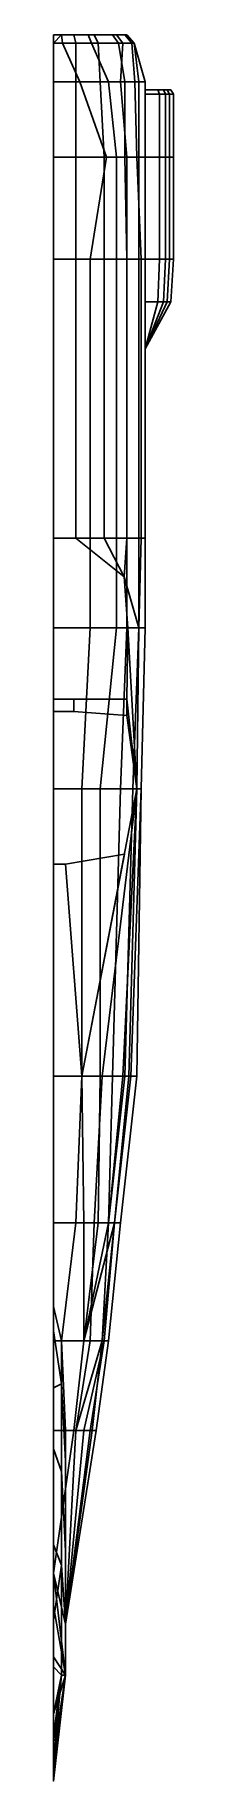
# Model space of a CAD drawing. Extents: x 0 to 0.59, y -4.42 to 4.15.
import ezdxf

# ---------------------------------------------------------------- set-up
doc = ezdxf.new("R2010")
doc.units = 0
doc.layers.add('H2', color=2, linetype='CONTINUOUS')

msp = doc.modelspace()

# ---------------------------------------------------------------- linework, layer by layer
at = {"layer": 'H2'}
for points in [[(0.0399999999999992, 4.149999999999998, -0.1799999999999997), (0.0399999999999992, 4.149999999999998, -0.1799999999999997), (0, 4.109999999999998, -0.2269999999999997), (0.0439999999999992, 4.109999999999998, -0.2269999999999997)], [(0, 4.149999999999998, 0.6799999999999998), (0.0999999999999943, 4.149999999999998, 0.67), (0.1099999999999937, 4.109999999999998, 0.738), (0, 4.109999999999998, 0.7489999999999997)], [(0.1699999999999946, 4.149999999999998, -0.1300000000000008), (0.0399999999999992, 4.149999999999998, -0.1799999999999997), (0.0439999999999992, 4.109999999999998, -0.2269999999999997), (0.1869999999999945, 4.109999999999998, -0.1720000000000007)], [(0.0999999999999943, 4.149999999999998, 0.67), (0.1999999999999957, 4.149999999999998, 0.6199999999999993), (0.2199999999999953, 4.109999999999998, 0.6829999999999992), (0.1099999999999937, 4.109999999999998, 0.738)], [(0.3099999999999952, 4.149999999999998, -0.0099999999999998), (0.1699999999999946, 4.149999999999998, -0.1300000000000008), (0.186999999999994, 4.109999999999998, -0.1720000000000009), (0.3409999999999949, 4.109999999999998, -0.04)], [(0.1999999999999957, 4.149999999999998, 0.6199999999999993), (0.2899999999999991, 4.149999999999998, 0.5399999999999991), (0.3189999999999991, 4.109999999999998, 0.5949999999999991), (0.2199999999999953, 4.109999999999998, 0.6829999999999992)], [(0.2899999999999991, 4.149999999999998, 0.5399999999999991), (0.3499999999999943, 4.149999999999998, 0.4100000000000003), (0.3849999999999936, 4.109999999999998, 0.4520000000000003), (0.3189999999999991, 4.109999999999998, 0.5949999999999991)], [(0.3599999999999994, 4.149999999999998, 0.1899999999999995), (0.3099999999999952, 4.149999999999998, -0.0099999999999998), (0.3409999999999949, 4.109999999999998, -0.04), (0.3959999999999995, 4.109999999999998, 0.2099999999999995)], [(0.3499999999999943, 4.149999999999998, 0.4100000000000003), (0.3599999999999994, 4.149999999999998, 0.3599999999999995), (0.3959999999999995, 4.109999999999998, 0.3969999999999994), (0.3849999999999936, 4.109999999999998, 0.4520000000000003)], [(0.3599999999999994, 4.149999999999998, 0.3599999999999995), (0.3599999999999994, 4.149999999999998, 0.1899999999999995), (0.3959999999999995, 4.109999999999998, 0.2099999999999995), (0.3959999999999995, 4.109999999999998, 0.3969999999999994)], [(0.0439999999999992, 4.109999999999998, -0.2269999999999997), (0, 4.109999999999998, -0.2269999999999997), (0, 3.919999999999998, -0.2699999999999998), (0.129999999999999, 3.919999999999998, -0.2499999999999998)], [(0, 4.109999999999998, 0.7489999999999997), (0.1099999999999937, 4.109999999999998, 0.738), (0.1099999999999994, 3.919999999999998, 0.8699999999999999), (0, 3.919999999999998, 0.88)], [(0.1869999999999945, 4.109999999999998, -0.1720000000000007), (0.0439999999999992, 4.109999999999998, -0.2269999999999997), (0.129999999999999, 3.919999999999998, -0.2499999999999998), (0.2699999999999996, 3.919999999999998, -0.1799999999999999)], [(0.1099999999999937, 4.109999999999998, 0.738), (0.2199999999999953, 4.109999999999998, 0.6829999999999992), (0.2300000000000004, 3.919999999999998, 0.8200000000000001), (0.1099999999999994, 3.919999999999998, 0.8699999999999999)], [(0.3409999999999949, 4.109999999999998, -0.04), (0.1869999999999945, 4.109999999999998, -0.1720000000000007), (0.2699999999999996, 3.919999999999998, -0.1799999999999999), (0.3299999999999983, 3.919999999999998, -0.1300000000000001)], [(0.2199999999999953, 4.109999999999998, 0.6829999999999992), (0.3189999999999991, 4.109999999999998, 0.5949999999999991), (0.3499999999999979, 3.919999999999998, 0.7100000000000002), (0.2300000000000004, 3.919999999999998, 0.8200000000000001)], [(0.3189999999999991, 4.109999999999998, 0.5949999999999991), (0.3849999999999936, 4.109999999999998, 0.4520000000000003), (0.3999999999999986, 3.919999999999998, 0.6399999999999999), (0.3499999999999979, 3.919999999999998, 0.7100000000000002)], [(0.3959999999999995, 4.109999999999998, 0.2099999999999995), (0.3409999999999949, 4.109999999999998, -0.04), (0.3299999999999983, 3.919999999999998, -0.1300000000000001), (0.4199999999999982, 3.919999999999998, -0.01)], [(0.3849999999999936, 4.109999999999998, 0.4520000000000003), (0.3959999999999995, 4.109999999999998, 0.3969999999999994), (0.4499999999999993, 3.919999999999998, 0.4900000000000001), (0.3999999999999986, 3.919999999999998, 0.6399999999999999)], [(0.3959999999999995, 4.109999999999998, 0.3969999999999994), (0.3959999999999995, 4.109999999999998, 0.2099999999999995), (0.4499999999999993, 3.919999999999998, 0.1100000000000001), (0.4499999999999993, 3.919999999999998, 0.4900000000000001)], [(0.3959999999999995, 4.109999999999998, 0.2099999999999995), (0.3959999999999995, 4.109999999999998, 0.2099999999999995), (0.4199999999999982, 3.919999999999998, -0.01), (0.4499999999999993, 3.919999999999998, 0.1100000000000001)], [(0.129999999999999, 3.919999999999998, -0.2499999999999998), (0, 3.919999999999998, -0.2699999999999998), (-3.6e-15, 3.55, -0.3499999999999997), (0.259999999999998, 3.55, -0.3200000000000001)], [(0, 3.919999999999998, 0.88), (0.1099999999999994, 3.919999999999998, 0.8699999999999999), (0.1099999999999994, 3.55, 0.9099999999999999), (-3.6e-15, 3.55, 0.9299999999999998)], [(0.1099999999999994, 3.919999999999998, 0.8699999999999999), (0.2300000000000004, 3.919999999999998, 0.8200000000000001), (0.2499999999999964, 3.55, 0.8499999999999998), (0.1099999999999994, 3.55, 0.9099999999999999)], [(0.2699999999999996, 3.919999999999998, -0.1799999999999999), (0.129999999999999, 3.919999999999998, -0.2499999999999998), (0.259999999999998, 3.55, -0.3200000000000001), (0.3099999999999987, 3.55, -0.3099999999999998)], [(0.2300000000000004, 3.919999999999998, 0.8200000000000001), (0.3499999999999979, 3.919999999999998, 0.7100000000000002), (0.3499999999999979, 3.55, 0.7500000000000002), (0.2499999999999964, 3.55, 0.8499999999999998)], [(0.3299999999999983, 3.919999999999998, -0.1300000000000001), (0.2699999999999996, 3.919999999999998, -0.1799999999999999), (0.3099999999999987, 3.55, -0.3099999999999998), (0.3599999999999994, 3.55, -0.28)], [(0.4199999999999982, 3.919999999999998, -0.01), (0.3299999999999983, 3.919999999999998, -0.1300000000000001), (0.3599999999999994, 3.55, -0.28), (0.4199999999999982, 3.55, -0.22)], [(0.3499999999999979, 3.919999999999998, 0.7100000000000002), (0.3999999999999986, 3.919999999999998, 0.6399999999999999), (0.4099999999999966, 3.55, 0.6399999999999999), (0.3499999999999979, 3.55, 0.7500000000000002)], [(0.3999999999999986, 3.919999999999998, 0.6399999999999999), (0.4499999999999993, 3.919999999999998, 0.4900000000000001), (0.4499999999999993, 3.55, 0.4900000000000001), (0.4099999999999966, 3.55, 0.6399999999999999)], [(0.4499999999999993, 3.919999999999998, 0.1100000000000001), (0.4199999999999982, 3.919999999999998, -0.01), (0.4199999999999982, 3.55, -0.22), (0.4499999999999993, 3.55, -0.1399999999999999)], [(0.4499999999999993, 3.919999999999998, 0.4900000000000001), (0.4499999999999993, 3.919999999999998, 0.1100000000000001), (0.4499999999999993, 3.88, 0.1650000000000001), (0.4499999999999993, 3.88, 0.3989999999999998)], [(0.4499999999999993, 3.86, 0.1500000000000001), (0.4499999999999993, 3.919999999999998, 0.1100000000000001), (0.4499999999999993, 3.55, -0.1399999999999999), (0.4499999999999993, 3.55, 0.1500000000000001)], [(0.4499999999999993, 3.88, 0.1650000000000001), (0.4499999999999993, 3.919999999999998, 0.1100000000000001), (0.4499999999999993, 3.919999999999998, 0.1100000000000001), (0.4499999999999993, 3.86, 0.1500000000000001)], [(0.4499999999999993, 3.919999999999998, 0.4900000000000001), (0.4499999999999993, 3.86, 0.41), (0.4499999999999993, 3.55, 0.41), (0.4499999999999993, 3.55, 0.4900000000000001)], [(0.4499999999999993, 3.919999999999998, 0.4900000000000001), (0.4499999999999993, 3.88, 0.3989999999999998), (0.4499999999999993, 3.86, 0.41), (0.4499999999999993, 3.919999999999998, 0.4900000000000001)], [(0.4499999999999993, 3.88, 0.1650000000000001), (0.5129999999999999, 3.88, 0.1739999999999999), (0.5129999999999999, 3.88, 0.3809999999999998), (0.4499999999999993, 3.88, 0.3989999999999998)], [(0.5129999999999999, 3.88, 0.1739999999999999), (0.4499999999999993, 3.88, 0.1650000000000001), (0.4499999999999993, 3.86, 0.1500000000000001), (0.5199999999999996, 3.86, 0.1599999999999999)], [(0.4499999999999993, 3.88, 0.3989999999999998), (0.5129999999999999, 3.88, 0.3809999999999998), (0.5199999999999996, 3.86, 0.39), (0.4499999999999993, 3.86, 0.41)], [(0.5199999999999996, 3.86, 0.1599999999999999), (0.4499999999999993, 3.86, 0.1500000000000001), (0.4499999999999993, 3.55, 0.1500000000000001), (0.5199999999999996, 3.55, 0.1599999999999999)], [(0.4499999999999993, 3.86, 0.41), (0.5199999999999996, 3.86, 0.39), (0.5199999999999996, 3.55, 0.39), (0.4499999999999993, 3.55, 0.41)], [(0.5129999999999999, 3.88, 0.1739999999999999), (0.5579999999999972, 3.88, 0.2190000000000001), (0.5399999999999974, 3.88, 0.3629999999999998), (0.5129999999999999, 3.88, 0.3809999999999998)], [(0.5129999999999999, 3.88, 0.3809999999999998), (0.5399999999999974, 3.88, 0.3629999999999998), (0.5499999999999972, 3.86, 0.3699999999999999), (0.5199999999999996, 3.86, 0.39)], [(0.5579999999999972, 3.88, 0.2190000000000001), (0.5129999999999999, 3.88, 0.1739999999999999), (0.5199999999999996, 3.86, 0.1599999999999999), (0.5699999999999968, 3.86, 0.2100000000000002)], [(0.5199999999999996, 3.86, 0.39), (0.5499999999999972, 3.86, 0.3699999999999999), (0.5499999999999972, 3.55, 0.3699999999999999), (0.5199999999999996, 3.55, 0.39)], [(0.5699999999999968, 3.86, 0.2100000000000002), (0.5199999999999996, 3.86, 0.1599999999999999), (0.5199999999999996, 3.55, 0.1599999999999999), (0.5699999999999968, 3.55, 0.2100000000000002)], [(0.5579999999999972, 3.88, 0.2190000000000001), (0.5759999999999997, 3.88, 0.2550000000000002), (0.5759999999999997, 3.88, 0.3000000000000001), (0.5399999999999974, 3.88, 0.3629999999999998)], [(0.5399999999999974, 3.88, 0.3629999999999998), (0.5759999999999997, 3.88, 0.3000000000000001), (0.5899999999999999, 3.86, 0.3000000000000001), (0.5499999999999972, 3.86, 0.3699999999999999)], [(0.5499999999999972, 3.86, 0.3699999999999999), (0.5899999999999999, 3.86, 0.3000000000000001), (0.5899999999999999, 3.55, 0.3000000000000001), (0.5499999999999972, 3.55, 0.3699999999999999)], [(0.5759999999999997, 3.88, 0.2550000000000002), (0.5579999999999972, 3.88, 0.2190000000000001), (0.5699999999999968, 3.86, 0.2100000000000002), (0.5899999999999999, 3.86, 0.2500000000000003)], [(0.5899999999999999, 3.86, 0.2500000000000003), (0.5699999999999968, 3.86, 0.2100000000000002), (0.5699999999999968, 3.55, 0.2100000000000002), (0.5899999999999999, 3.55, 0.2500000000000003)], [(0.5759999999999997, 3.88, 0.3000000000000001), (0.5759999999999997, 3.88, 0.2550000000000002), (0.5899999999999999, 3.86, 0.2500000000000003), (0.5899999999999999, 3.86, 0.3000000000000001)], [(0.5899999999999999, 3.86, 0.3000000000000001), (0.5899999999999999, 3.86, 0.2500000000000003), (0.5899999999999999, 3.55, 0.2500000000000003), (0.5899999999999999, 3.55, 0.3000000000000001)], [(0.259999999999998, 3.55, -0.3200000000000001), (-3.6e-15, 3.55, -0.3499999999999997), (-3.6e-15, 3.049999999999999, -0.4699999999999999), (0.1799999999999962, 3.049999999999999, -0.4499999999999999)], [(-3.6e-15, 3.55, 0.9299999999999998), (0.1099999999999994, 3.55, 0.9099999999999999), (0.1099999999999994, 3.049999999999999, 0.9600000000000001), (-3.6e-15, 3.049999999999999, 0.9800000000000002)], [(0.1099999999999994, 3.55, 0.9099999999999999), (0.2499999999999964, 3.55, 0.8499999999999998), (0.2499999999999964, 3.049999999999999, 0.8899999999999998), (0.1099999999999994, 3.049999999999999, 0.9600000000000001)], [(0.3099999999999987, 3.55, -0.3099999999999998), (0.259999999999998, 3.55, -0.3200000000000001), (0.1799999999999962, 3.049999999999999, -0.4499999999999999), (0.3099999999999987, 3.049999999999999, -0.4200000000000001)], [(0.2499999999999964, 3.55, 0.8499999999999998), (0.3499999999999979, 3.55, 0.7500000000000002), (0.3599999999999994, 3.049999999999999, 0.7900000000000003), (0.2499999999999964, 3.049999999999999, 0.8899999999999998)], [(0.3599999999999994, 3.55, -0.28), (0.3099999999999987, 3.55, -0.3099999999999998), (0.3099999999999987, 3.049999999999999, -0.4200000000000001), (0.3599999999999994, 3.049999999999999, -0.4)], [(0.3499999999999979, 3.55, 0.7500000000000002), (0.4099999999999966, 3.55, 0.6399999999999999), (0.4299999999999998, 3.049999999999999, 0.6399999999999999), (0.3599999999999994, 3.049999999999999, 0.7900000000000003)], [(0.4199999999999982, 3.55, -0.22), (0.3599999999999994, 3.55, -0.28), (0.3599999999999994, 3.049999999999999, -0.4), (0.4199999999999982, 3.049999999999999, -0.38)], [(0.4099999999999966, 3.55, 0.6399999999999999), (0.4499999999999993, 3.55, 0.4900000000000001), (0.4499999999999993, 3.049999999999999, 0.4900000000000001), (0.4299999999999998, 3.049999999999999, 0.6399999999999999)], [(0.4499999999999993, 3.55, -0.1399999999999999), (0.4199999999999982, 3.55, -0.22), (0.4199999999999982, 3.049999999999999, -0.38), (0.4499999999999993, 3.049999999999999, -0.3499999999999997)], [(0.4499999999999993, 3.55, 0.1500000000000001), (0.4499999999999993, 3.55, -0.1399999999999999), (0.4499999999999993, 3.049999999999999, -0.3499999999999997), (0.4499999999999993, 3.049999999999999, 0.1500000000000001)], [(0.5199999999999996, 3.55, 0.1599999999999999), (0.4499999999999993, 3.55, 0.1500000000000001), (0.4499999999999993, 3.049999999999999, 0.1500000000000001), (0.5199999999999996, 3.05, 0.1599999999999999)], [(0.4499999999999993, 3.55, 0.4900000000000001), (0.4499999999999993, 3.55, 0.41), (0.4499999999999993, 3.05, 0.41), (0.4499999999999993, 3.049999999999999, 0.4900000000000001)], [(0.4499999999999993, 3.55, 0.41), (0.5199999999999996, 3.55, 0.39), (0.5199999999999996, 3.05, 0.39), (0.4499999999999993, 3.05, 0.41)], [(0.5199999999999996, 3.55, 0.39), (0.5499999999999972, 3.55, 0.3699999999999999), (0.5499999999999972, 3.05, 0.3699999999999999), (0.5199999999999996, 3.05, 0.39)], [(0.5699999999999968, 3.55, 0.2100000000000002), (0.5199999999999996, 3.55, 0.1599999999999999), (0.5199999999999996, 3.05, 0.1599999999999999), (0.5699999999999968, 3.05, 0.2100000000000002)], [(0.5499999999999972, 3.55, 0.3699999999999999), (0.5899999999999999, 3.55, 0.3000000000000001), (0.5899999999999999, 3.05, 0.3000000000000001), (0.5499999999999972, 3.05, 0.3699999999999999)], [(0.5899999999999999, 3.55, 0.2500000000000003), (0.5699999999999968, 3.55, 0.2100000000000002), (0.5699999999999968, 3.05, 0.2100000000000002), (0.5899999999999999, 3.05, 0.2500000000000003)], [(0.5899999999999999, 3.55, 0.3000000000000001), (0.5899999999999999, 3.55, 0.2500000000000003), (0.5899999999999999, 3.05, 0.2500000000000003), (0.5899999999999999, 3.05, 0.3000000000000001)], [(0.1799999999999962, 3.049999999999992, -0.4499999999999999), (-3.6e-15, 3.049999999999999, -0.4699999999999999), (-3.6e-15, 1.679999999999999, -0.4699999999999998), (0.1799999999999962, 1.679999999999992, -0.4499999999999999)], [(-3.6e-15, 3.049999999999999, 0.9800000000000002), (0.1099999999999994, 3.049999999999999, 0.9600000000000001), (0.1099999999999994, 1.679999999999999, 0.9600000000000001), (-3.6e-15, 1.679999999999999, 0.9800000000000002)], [(0.1099999999999994, 3.049999999999999, 0.9600000000000001), (0.2499999999999964, 3.049999999999999, 0.8899999999999998), (0.2499999999999964, 1.679999999999999, 0.8899999999999998), (0.1099999999999994, 1.679999999999999, 0.9600000000000001)], [(0.3100000000000027, 3.049999999999999, -0.4199999999999985), (0.1799999999999962, 3.049999999999999, -0.4499999999999999), (0.1799999999999962, 1.679999999999999, -0.4499999999999998), (0.3100000000000027, 1.679999999999999, -0.4199999999999985)], [(0.2499999999999964, 3.049999999999999, 0.8899999999999998), (0.3599999999999994, 3.049999999999999, 0.7900000000000003), (0.3599999999999994, 1.679999999999999, 0.7900000000000003), (0.2499999999999964, 1.679999999999999, 0.8899999999999998)], [(0.3599999999999994, 3.049999999999999, -0.4), (0.3099999999999987, 3.049999999999999, -0.4200000000000001), (0.3099999999999987, 1.679999999999999, -0.42), (0.3599999999999994, 1.679999999999999, -0.4)], [(0.4199999999999982, 3.049999999999999, -0.38), (0.3599999999999994, 3.049999999999999, -0.4), (0.3599999999999999, 1.679999999999999, -0.3999999999999998), (0.4199999999999982, 1.679999999999999, -0.38)], [(0.3599999999999994, 3.049999999999999, 0.7900000000000003), (0.4299999999999998, 3.049999999999999, 0.6399999999999999), (0.4299999999999998, 1.679999999999999, 0.6399999999999999), (0.3599999999999994, 1.679999999999999, 0.7900000000000003)], [(0.4499999999999993, 3.049999999999999, -0.3499999999999997), (0.4199999999999982, 3.049999999999999, -0.38), (0.4199999999999982, 1.679999999999999, -0.3799999999999999), (0.4499999999999993, 1.679999999999999, -0.3499999999999997)], [(0.4299999999999998, 3.049999999999999, 0.6399999999999999), (0.4499999999999993, 3.049999999999999, 0.4900000000000001), (0.4499999999999993, 1.679999999999999, 0.4900000000000001), (0.4299999999999998, 1.679999999999999, 0.6399999999999999)], [(0.4499999999999993, 3.049999999999999, 0.1500000000000001), (0.4499999999999993, 3.049999999999999, -0.3499999999999997), (0.4499999999999993, 1.679999999999999, -0.3499999999999996), (0.4499999999999993, 2.84, 0.1650000000000001)], [(0.4499999999999993, 3.049999999999999, 0.4900000000000001), (0.4499999999999993, 3.050000000000006, 0.4100000000000003), (0.4499999999999993, 2.84, 0.3989999999999998), (0.4499999999999993, 1.679999999999999, 0.4900000000000001)], [(0.5199999999999996, 3.050000000000002, 0.1600000000000002), (0.4499999999999993, 3.049999999999999, 0.1500000000000001), (0.4499999999999993, 2.84, 0.1650000000000001), (0.5129999999999999, 2.84, 0.1739999999999999)], [(0.4499999999999993, 3.05, 0.41), (0.5199999999999996, 3.050000000000001, 0.3900000000000002), (0.5129999999999999, 2.84, 0.3809999999999998), (0.4499999999999993, 2.84, 0.3989999999999998)], [(0.5199999999999996, 3.050000000000001, 0.3900000000000002), (0.5499999999999972, 3.05, 0.3699999999999999), (0.5399999999999974, 2.84, 0.3629999999999998), (0.5129999999999999, 2.84, 0.3809999999999998)], [(0.5699999999999968, 3.05, 0.2100000000000002), (0.5199999999999996, 3.050000000000002, 0.1600000000000002), (0.5129999999999999, 2.84, 0.1739999999999999), (0.5579999999999972, 2.84, 0.2190000000000001)], [(0.5499999999999972, 3.05, 0.3699999999999999), (0.5899999999999999, 3.05, 0.3000000000000001), (0.5759999999999997, 2.84, 0.3000000000000001), (0.5399999999999974, 2.84, 0.3629999999999998)], [(0.5899999999999999, 3.05, 0.2500000000000003), (0.5699999999999968, 3.05, 0.2100000000000002), (0.5579999999999972, 2.84, 0.2190000000000001), (0.5759999999999997, 2.84, 0.2550000000000002)], [(0.5899999999999999, 3.05, 0.3000000000000001), (0.5899999999999999, 3.05, 0.2500000000000003), (0.5759999999999997, 2.84, 0.2550000000000002), (0.5759999999999997, 2.84, 0.3000000000000001)], [(0.4499999999999993, 2.84, 0.1650000000000001), (0.4499999999999993, 1.679999999999999, -0.3499999999999999), (0.4500000000000002, 2.609999999999999, 0.2800000000000001)], [(0.4499999999999993, 1.679999999999999, 0.4900000000000001), (0.4499999999999993, 2.84, 0.3989999999999998), (0.4500000000000002, 2.609999999999998, 0.2800000000000001)], [(0.5129999999999999, 2.84, 0.1739999999999999), (0.4499999999999993, 2.84, 0.1650000000000001), (0.4500000000000002, 2.609999999999999, 0.2800000000000001)], [(0.5579999999999972, 2.84, 0.2190000000000001), (0.5129999999999999, 2.84, 0.1739999999999999), (0.4500000000000002, 2.609999999999999, 0.2800000000000001)], [(0.5759999999999997, 2.84, 0.2550000000000002), (0.5579999999999972, 2.84, 0.2190000000000001), (0.4500000000000002, 2.609999999999999, 0.2800000000000001)], [(0.5759999999999997, 2.84, 0.3000000000000001), (0.5759999999999997, 2.84, 0.2550000000000002), (0.4500000000000002, 2.609999999999999, 0.2800000000000001)], [(0.5399999999999974, 2.84, 0.3629999999999998), (0.5759999999999997, 2.84, 0.3000000000000001), (0.4500000000000002, 2.609999999999999, 0.2800000000000001)], [(0.5129999999999999, 2.84, 0.3809999999999998), (0.5399999999999974, 2.84, 0.3629999999999998), (0.4500000000000002, 2.609999999999999, 0.2800000000000001)], [(0.4499999999999993, 2.84, 0.3989999999999998), (0.5129999999999999, 2.84, 0.3809999999999998), (0.4500000000000002, 2.609999999999999, 0.2800000000000001)], [(0.4500000000000002, 2.609999999999999, 0.2799999999999998), (0.4499999999999993, 1.679999999999999, -0.3499999999999999), (0.4499999999999993, 1.679999999999999, 0.4900000000000001)], [(0.1799999999999962, 1.679999999999999, -0.4499999999999998), (-3.6e-15, 1.679999999999999, -0.4699999999999998), (-3.6e-15, 1.24, -0.4699999999999999), (0.1799999999999962, 1.24, -0.4499999999999999)], [(0.1099999999999994, 1.679999999999999, 0.9600000000000001), (0.2499999999999964, 1.679999999999999, 0.8899999999999998), (0.3470454545454533, 1.49, 0.7900000000000001)], [(0.3099999999999987, 1.679999999999999, -0.42), (0.1799999999999962, 1.679999999999999, -0.4499999999999998), (0.1799999999999962, 1.24, -0.4499999999999999), (0.3099999999999987, 1.24, -0.4200000000000001)], [(0.2499999999999964, 1.679999999999999, 0.8899999999999998), (0.3599999999999994, 1.679999999999999, 0.7900000000000003), (0.3470454545454533, 1.49, 0.7900000000000001)], [(0.3599999999999959, 1.679999999999999, -0.4000000000000014), (0.3099999999999987, 1.679999999999999, -0.42), (0.3099999999999987, 1.24, -0.4200000000000001), (0.3599999999999959, 1.24, -0.4)], [(0.3599999999999994, 1.679999999999999, 0.7900000000000003), (0.4299999999999998, 1.679999999999999, 0.6399999999999999), (0.4199999999999982, 1.24, 0.6399999999999999), (0.3470454545454533, 1.49, 0.7900000000000001)], [(0.4199999999999982, 1.679999999999999, -0.3799999999999999), (0.3599999999999959, 1.679999999999999, -0.4000000000000014), (0.3599999999999959, 1.24, -0.4), (0.4199999999999982, 1.24, -0.3699999999999997)], [(0.4499999999999993, 1.679999999999999, -0.3499999999999999), (0.4199999999999982, 1.679999999999999, -0.3799999999999999), (0.4199999999999982, 1.24, -0.3699999999999997), (0.4499999999999993, 1.24, -0.3499999999999997)], [(0.4299999999999998, 1.679999999999999, 0.6399999999999999), (0.4499999999999993, 1.679999999999999, 0.4900000000000001), (0.4499999999999993, 1.24, 0.4900000000000001), (0.4199999999999982, 1.24, 0.6399999999999999)], [(0.4499999999999993, 1.679999999999999, 0.4900000000000001), (0.4499999999999993, 1.679999999999999, -0.3499999999999999), (0.4499999999999993, 1.24, -0.3499999999999997), (0.4499999999999993, 1.24, 0.4900000000000001)], [(0.3470454545454533, 1.49, 0.7900000000000001), (0.4199999999999982, 1.24, 0.6399999999999999), (0.3659999999999983, 1.239999999999999, 0.73), (0.3659999999999979, 1.24, 0.7300000000000003)], [(0.1799999999999962, 1.24, -0.4499999999999999), (-3.6e-15, 1.24, -0.4699999999999999), (0, 0.4500000000000007, -0.4000000000000003), (0.1400000000000006, 0.4500000000000007, -0.39)], [(0.3099999999999987, 1.24, -0.4200000000000001), (0.1799999999999962, 1.24, -0.4499999999999999), (0.1400000000000006, 0.4500000000000007, -0.39), (0.2300000000000004, 0.4500000000000007, -0.37)], [(0.3599999999999959, 1.24, -0.4), (0.3099999999999987, 1.24, -0.4200000000000001), (0.2300000000000004, 0.4500000000000007, -0.37), (0.3299999999999983, 0.4500000000000007, -0.3400000000000002)], [(0.4199999999999982, 1.24, -0.3699999999999997), (0.3599999999999959, 1.24, -0.4), (0.3299999999999983, 0.4500000000000007, -0.3400000000000002), (0.3900000000000006, 0.4500000000000007, -0.31)], [(0.3659999999999979, 1.24, 0.7300000000000003), (0.3659999999999979, 1.24, 0.7300000000000003), (0.4100000000000002, 0.4500000000000009, 0.7900000000000003), (0.3610126582278466, 0.89, 0.81)], [(0.3659999999999979, 1.24, 0.7300000000000003), (0.4199999999999982, 1.24, 0.6399999999999999), (0.4100000000000002, 0.4500000000000007, 0.5000000000000002), (0.4100000000000002, 0.4500000000000007, 0.7900000000000003)], [(0.4499999999999993, 1.24, -0.3499999999999997), (0.4199999999999982, 1.24, -0.3699999999999997), (0.3900000000000006, 0.4500000000000007, -0.31), (0.4299999999999998, 0.4500000000000007, -0.2800000000000002)], [(0.4199999999999982, 1.24, 0.6399999999999999), (0.4499999999999993, 1.24, 0.4900000000000001), (0.4299999999999998, 0.4500000000000007, 0.4200000000000002), (0.4100000000000002, 0.4500000000000007, 0.5000000000000002)], [(0.4499999999999993, 1.24, 0.4900000000000001), (0.4499999999999993, 1.24, -0.3499999999999997), (0.4299999999999998, 0.4500000000000007, -0.2800000000000002), (0.4299999999999998, 0.4500000000000007, 0.4200000000000002)], [(0, 0.89, 0.8899999999999998), (0.1000000000000001, 0.8900000000000002, 0.8899999999999998), (0.1000000000000001, 0.83, 0.8899999999999998), (0, 0.83, 0.8899999999999998)], [(0.1000000000000001, 0.8900000000000002, 0.8899999999999998), (0.3610126582278466, 0.89, 0.81), (0.3599999999999999, 0.81, 0.8100000000000003), (0.1000000000000001, 0.83, 0.8899999999999998)], [(0.3610126582278466, 0.89, 0.81), (0.3610126582278466, 0.89, 0.81), (0.4100000000000002, 0.4500000000000007, 0.7900000000000003), (0.3599999999999999, 0.81, 0.8100000000000003)], [(0.1400000000000006, 0.4500000000000007, -0.39), (0, 0.4500000000000007, -0.4000000000000003), (3.6e-15, -0.9599999999999994, -0.3200000000000002), (0.1400000000000041, -0.9599999999999994, -0.3000000000000002)], [(0.2300000000000004, 0.4500000000000007, -0.37), (0.1400000000000006, 0.4500000000000007, -0.39), (0.1400000000000041, -0.9599999999999994, -0.3000000000000002), (0.230000000000004, -0.9599999999999994, -0.29)], [(0.4100000000000002, 0.4500000000000007, 0.7900000000000003), (0.4100000000000002, 0.4500000000000007, 0.7900000000000003), (0.240000000000002, -0.9599999999999994, 0.76), (0.1400000000000041, -0.9599999999999994, 0.7900000000000003)], [(0.3299999999999983, 0.4500000000000007, -0.3400000000000002), (0.2300000000000004, 0.4500000000000007, -0.37), (0.230000000000004, -0.9599999999999994, -0.29), (0.2900000000000027, -0.9599999999999994, -0.2800000000000002)], [(0.4100000000000002, 0.4500000000000007, 0.7900000000000003), (0.4100000000000002, 0.4500000000000007, 0.5000000000000002), (0.3400000000000034, -0.9599999999999994, 0.6900000000000003), (0.240000000000002, -0.9599999999999994, 0.76)], [(0.3900000000000006, 0.4500000000000007, -0.31), (0.3299999999999983, 0.4500000000000007, -0.3400000000000002), (0.2900000000000027, -0.9599999999999994, -0.2800000000000002), (0.350000000000005, -0.9599999999999994, -0.2699999999999999)], [(0.4100000000000002, 0.4500000000000007, 0.5000000000000002), (0.4100000000000002, 0.4500000000000007, 0.5000000000000002), (0.3700000000000045, -0.9599999999999994, 0.6300000000000001), (0.3400000000000034, -0.9599999999999994, 0.6900000000000003)], [(0.4299999999999998, 0.4500000000000007, -0.2800000000000002), (0.3900000000000006, 0.4500000000000007, -0.31), (0.350000000000005, -0.9599999999999994, -0.2699999999999999), (0.3800000000000025, -0.9599999999999994, -0.2600000000000001)], [(0.4100000000000002, 0.4500000000000007, 0.5000000000000002), (0.4299999999999998, 0.4500000000000007, 0.4200000000000002), (0.4100000000000037, -0.9599999999999994, 0.0500000000000001), (0.3700000000000045, -0.9599999999999994, 0.4700000000000001)], [(0.4100000000000002, 0.4500000000000007, 0.5000000000000002), (0.4100000000000002, 0.4500000000000007, 0.5000000000000002), (0.3700000000000045, -0.9599999999999994, 0.4700000000000001), (0.3700000000000045, -0.9599999999999994, 0.6300000000000001)], [(0.4299999999999998, 0.4500000000000007, 0.4200000000000002), (0.4299999999999998, 0.4500000000000007, -0.2800000000000002), (0.3800000000000025, -0.9599999999999994, -0.2600000000000001), (0.4100000000000037, -0.9599999999999994, 0.0500000000000001)], [(0.0600000000000001, 0.08, 0.8499999999999998), (0.34872340425532, 0.1299999999999999, 0.7900000000000001), (0.1400000000000041, -0.9599999999999994, 0.7900000000000003)], [(0, 0.08, 0.8499999999999998), (0.0600000000000001, 0.08, 0.8499999999999998), (0.1400000000000041, -0.9599999999999994, 0.7900000000000003), (3.6e-15, -0.9599999999999994, 0.8)], [(0.1400000000000041, -0.9599999999999994, -0.3000000000000002), (3.6e-15, -0.9599999999999994, -0.3200000000000002), (-7.1e-15, -1.679999999999997, -0.2499999999999998), (0.1499999999999986, -1.679999999999997, -0.2099999999999997)], [(3.6e-15, -0.9599999999999994, 0.8), (0.1400000000000041, -0.9599999999999994, 0.7900000000000003), (0.1099999999999994, -1.679999999999997, 0.7400000000000001), (-7.1e-15, -1.679999999999997, 0.7500000000000002)], [(0.1400000000000041, -0.9599999999999994, 0.7900000000000003), (0.240000000000002, -0.9599999999999994, 0.76), (0.1999999999999957, -1.679999999999997, 0.7100000000000002), (0.1099999999999994, -1.679999999999997, 0.7400000000000001)], [(0.230000000000004, -0.9599999999999994, -0.29), (0.1400000000000041, -0.9599999999999994, -0.3000000000000002), (0.1499999999999986, -1.679999999999997, -0.2099999999999997), (0.2199999999999989, -1.679999999999997, -0.2)], [(0.240000000000002, -0.9599999999999994, 0.76), (0.3400000000000034, -0.9599999999999994, 0.6900000000000003), (0.269999999999996, -1.679999999999997, 0.66), (0.1999999999999957, -1.679999999999997, 0.7100000000000002)], [(0.2900000000000027, -0.9599999999999994, -0.2800000000000002), (0.230000000000004, -0.9599999999999994, -0.29), (0.2199999999999989, -1.679999999999997, -0.2), (0.269999999999996, -1.679999999999997, -0.1900000000000002)], [(0.3500000000000014, -0.9599999999999994, -0.2700000000000004), (0.2900000000000027, -0.9599999999999994, -0.2800000000000002), (0.269999999999996, -1.679999999999997, -0.1900000000000002)], [(0.3800000000000025, -0.9599999999999994, -0.2600000000000001), (0.350000000000005, -0.9599999999999994, -0.2699999999999999), (0.269999999999996, -1.679999999999997, -0.1900000000000002), (0.2999999999999971, -1.679999999999997, -0.1799999999999999)], [(0.3400000000000034, -0.9599999999999994, 0.6900000000000003), (0.3700000000000045, -0.9599999999999994, 0.6300000000000001), (0.2999999999999971, -1.679999999999997, 0.5900000000000001), (0.269999999999996, -1.679999999999997, 0.66)], [(0.4100000000000037, -0.9599999999999994, 0.0500000000000001), (0.3800000000000025, -0.9599999999999994, -0.2600000000000001), (0.2999999999999971, -1.679999999999997, -0.1799999999999999), (0.3299999999999983, -1.679999999999997, 0.0500000000000001)], [(0.3700000000000045, -0.9599999999999994, 0.4700000000000001), (0.4100000000000037, -0.9599999999999994, 0.0500000000000001), (0.3299999999999983, -1.679999999999997, 0.0500000000000001), (0.2999999999999971, -1.679999999999997, 0.4700000000000001)], [(0.3700000000000045, -0.9599999999999994, 0.6300000000000001), (0.3700000000000045, -0.9599999999999994, 0.4700000000000001), (0.2999999999999971, -1.679999999999997, 0.4700000000000001), (0.2999999999999971, -1.679999999999997, 0.5900000000000001)], [(0.1499999999999986, -1.679999999999997, -0.2099999999999997), (-7.1e-15, -1.679999999999997, -0.2499999999999998), (0, -2.259999999999998, -0.1900000000000002), (0.1499999999999986, -2.259999999999998, -0.1599999999999999)], [(-7.1e-15, -1.679999999999997, 0.7500000000000002), (0.1099999999999994, -1.679999999999997, 0.7400000000000001), (0.0399999999999992, -2.259999999999998, 0.6900000000000003), (0, -2.090833333333333, 0.7075000000000001)], [(0.1099999999999994, -1.679999999999997, 0.7400000000000001), (0.1999999999999957, -1.679999999999997, 0.7100000000000002), (0.1799999999999997, -2.259999999999998, 0.6700000000000002), (0.0399999999999992, -2.259999999999998, 0.6900000000000003)], [(0.2999999999999971, -1.679999999999997, -0.1799999999999999), (0.2999999999999971, -1.679999999999997, -0.1799999999999999), (0.1499999999999986, -2.259999999999998, -0.1599999999999999), (0.240000000000002, -2.259999999999998, -0.1300000000000001)], [(0.2200000000000029, -1.67999999999996, -0.2000000000000023), (0.1499999999999986, -1.679999999999997, -0.2099999999999997), (0.1499999999999986, -2.259999999999998, -0.1599999999999999)], [(0.269999999999996, -1.679999999999997, -0.1900000000000002), (0.2199999999999989, -1.679999999999997, -0.2), (0.1499999999999986, -2.259999999999998, -0.1599999999999999)], [(0.2999999999999971, -1.679999999999997, -0.1799999999999999), (0.2699999999999996, -1.679999999999997, -0.1899999999999997), (0.1499999999999986, -2.259999999999998, -0.1599999999999999)], [(0.1999999999999957, -1.679999999999997, 0.7100000000000002), (0.269999999999996, -1.679999999999997, 0.66), (0.240000000000002, -2.259999999999998, 0.6300000000000001), (0.1799999999999997, -2.259999999999998, 0.6700000000000002)], [(0.3299999999999983, -1.679999999999997, 0.0500000000000001), (0.2999999999999971, -1.679999999999997, -0.1799999999999999), (0.240000000000002, -2.259999999999998, -0.1300000000000001), (0.269999999999996, -2.259999999999998, 0.1700000000000002)], [(0.269999999999996, -1.679999999999997, 0.66), (0.2999999999999971, -1.679999999999997, 0.5900000000000001), (0.25, -2.259999999999998, 0.5900000000000001), (0.240000000000002, -2.259999999999998, 0.6300000000000001)], [(0.2999999999999971, -1.679999999999997, 0.4700000000000001), (0.3299999999999983, -1.679999999999997, 0.0500000000000001), (0.269999999999996, -2.259999999999998, 0.1700000000000002), (0.25, -2.259999999999998, 0.4700000000000001)], [(0.2999999999999971, -1.679999999999997, 0.5900000000000001), (0.2999999999999971, -1.679999999999997, 0.4700000000000001), (0.25, -2.259999999999998, 0.4700000000000001), (0.25, -2.259999999999998, 0.5900000000000001)], [(0, -2.209999999999999, 0.9), (0, -2.090833333333333, 0.7075000000000001), (0.0399999999999992, -2.26, 0.69), (0.0399999999999992, -2.47, 0.9699999999999999)], [(0, -2.49, 1.169999999999999), (0, -2.209999999999999, 0.9), (0, -2.209999999999999, 0.9), (0.0399999999999992, -2.47, 0.9699999999999999)], [(0.1499999999999986, -2.259999999999998, -0.1599999999999999), (0, -2.259999999999998, -0.1900000000000002), (-7.1e-15, -2.699999999999993, -0.1599999999999999), (0.0999999999999943, -2.699999999999993, -0.1300000000000001)], [(0.0399999999999992, -2.47, 0.9699999999999999), (0.0399999999999992, -2.259999999999998, 0.6900000000000003), (0.0599999999999952, -2.699999999999993, 0.66), (0.0600000000000023, -2.85, 0.8899999999999998)], [(0.0399999999999992, -2.259999999999998, 0.6900000000000003), (0.1799999999999997, -2.259999999999998, 0.6700000000000002), (0.1099999999999923, -2.699999999999993, 0.6300000000000001), (0.0599999999999952, -2.699999999999993, 0.66)], [(0.240000000000002, -2.259999999999998, -0.1300000000000001), (0.1499999999999986, -2.259999999999998, -0.1599999999999999), (0.0999999999999943, -2.699999999999993, -0.1300000000000001), (0.1899999999999906, -2.699999999999993, -0.0999999999999999)], [(0.1799999999999997, -2.259999999999998, 0.6700000000000002), (0.240000000000002, -2.259999999999998, 0.6300000000000001), (0.1099999999999923, -2.699999999999993, 0.6300000000000001)], [(0.240000000000002, -2.259999999999998, 0.6300000000000001), (0.25, -2.259999999999998, 0.5900000000000001), (0.1499999999999915, -2.699999999999993, 0.5700000000000001), (0.1099999999999923, -2.699999999999993, 0.6300000000000001)], [(0.25, -2.259999999999998, 0.5900000000000001), (0.25, -2.259999999999998, 0.4700000000000001), (0.1799999999999926, -2.699999999999993, 0.4700000000000001), (0.1499999999999915, -2.699999999999993, 0.5700000000000001)], [(0.25, -2.259999999999998, 0.4700000000000001), (0.269999999999996, -2.259999999999998, 0.1700000000000002), (0.2099999999999937, -2.699999999999993, 0.1700000000000002), (0.1799999999999926, -2.699999999999993, 0.4700000000000001)], [(0.269999999999996, -2.259999999999998, 0.1700000000000002), (0.240000000000002, -2.259999999999998, -0.1300000000000001), (0.1899999999999906, -2.699999999999993, -0.0999999999999999), (0.2099999999999937, -2.699999999999993, 0.1700000000000002)], [(0, -2.79, 1.33), (0, -2.49, 1.169999999999999), (0.0399999999999992, -2.47, 0.9699999999999999), (0.0399999999999992, -2.9, 1.219999999999999)], [(0.0399999999999992, -2.9, 1.219999999999999), (0.0399999999999992, -2.47, 0.9699999999999999), (0.0600000000000023, -2.849999999999999, 0.8899999999999998), (0.0600000000000023, -3.29, 1.13)], [(0.0999999999999872, -2.699999999999993, -0.1299999999999997), (-7.1e-15, -2.699999999999993, -0.1599999999999999), (-1.8e-15, -3.400148588410103, -0.0936701337295689)], [(0.1899999999999906, -2.699999999999993, -0.0999999999999999), (0.0999999999999872, -2.699999999999993, -0.1299999999999997), (-1.8e-15, -3.400148588410103, -0.0936701337295689), (0.0600000000000001, -3.649999999999999, -0.03)], [(0.0600000000000023, -2.85, 0.8899999999999998), (0.0600000000000023, -2.7, 0.66), (0.0600000000000001, -3.649999999999999, 0.5899999999999999), (0.0600000000000023, -3.9, 1.209999999999999)], [(0.1799999999999926, -2.699999999999993, 0.4700000000000001), (0.2099999999999937, -2.699999999999993, 0.1700000000000002), (0.0600000000000001, -3.649999999999999, -0.03), (0.0600000000000001, -3.649999999999999, 0.5899999999999999)], [(0.2099999999999937, -2.699999999999993, 0.1700000000000002), (0.1899999999999906, -2.699999999999993, -0.0999999999999999), (0.0600000000000001, -3.649999999999999, -0.03)], [(0.0599999999999952, -2.699999999999993, 0.66), (0.1099999999999923, -2.699999999999993, 0.6300000000000001), (0.0600000000000001, -3.649999999999999, 0.5899999999999999)], [(0.1099999999999923, -2.699999999999993, 0.6300000000000001), (0.1499999999999915, -2.699999999999993, 0.5700000000000001), (0.0600000000000001, -3.649999999999999, 0.5899999999999999)], [(0.1499999999999915, -2.699999999999993, 0.5700000000000001), (0.1799999999999926, -2.699999999999993, 0.4700000000000001), (0.0600000000000001, -3.649999999999999, 0.5899999999999999)], [(0, -3.26, 1.49), (0, -2.79, 1.33), (0.0399999999999992, -2.9, 1.219999999999999), (0.0399999999999992, -3.36, 1.35)], [(0.0399999999999992, -3.359999999999999, 1.35), (0.0399999999999992, -2.9, 1.219999999999999), (0.0600000000000023, -3.29, 1.13), (0.0600000000000023, -3.649999999999999, 1.209999999999999)], [(0.0600000000000023, -3.29, 1.13), (0.0600000000000023, -2.85, 0.8899999999999998), (0.0600000000000023, -3.899999999999999, 1.209999999999999), (0.0600000000000023, -3.649999999999999, 1.209999999999999)], [(0, -3.629999999999999, 1.55), (0, -3.26, 1.49), (0.0399999999999992, -3.359999999999998, 1.349999999999999), (0.0399999999999992, -3.359999999999999, 1.349999999999999)], [(0, -3.859999999999999, 1.57), (0, -3.629999999999999, 1.55), (0.0399999999999992, -3.359999999999999, 1.35), (0.0399999999999992, -3.9, 1.349999999999999)], [(0.0600000000000023, -3.9, 0.02), (-1.8e-15, -3.400148588410103, -0.0936701337295689), (0, -3.56, -0.13)], [(0.0600000000000001, -3.649999999999999, -0.03), (-1.8e-15, -3.400148588410103, -0.0936701337295689), (0.0600000000000023, -3.9, 0.02)], [(0.0399999999999992, -3.9, 1.35), (0.0399999999999992, -3.359999999999999, 1.35), (0.0600000000000023, -3.649999999999999, 1.209999999999999), (0.0600000000000023, -3.9, 1.209999999999999)], [(0.0600000000000023, -3.9, 0.0200000000000001), (0, -3.56, -0.13), (0, -3.81, -0.13)], [(0.0600000000000001, -3.649999999999998, 0.5899999999999999), (0.0600000000000001, -3.649999999999999, -0.03), (0.0600000000000023, -3.9, 0.02), (0.0600000000000023, -3.9, 1.209999999999999)], [(0.0600000000000023, -3.9, 0.02), (0, -3.81, -0.13), (0, -4.089999999999999, -0.08)], [(0, -4.089999999999999, 1.57), (0, -3.859999999999999, 1.57), (0.0399999999999992, -3.9, 1.35)], [(0.0600000000000023, -3.899999999999998, 1.209999999999999), (0.0600000000000023, -3.9, 0.02), (0, -4.389999999999999, 0.43), (4e-16, -4.389999999999997, 0.6400000000000037)], [(0.0600000000000023, -3.9, 1.209999999999999), (0, -4.389999999999999, 0.6399999999999999), (0, -4.419999999999999, 0.7800000000000001)], [(0.0600000000000023, -3.899999999999998, 1.209999999999999), (0, -4.419999999999999, 0.7800000000000001), (0, -4.4, 0.8499999999999998)], [(0.0600000000000023, -3.9, 1.209999999999999), (0, -4.4, 0.8499999999999998), (0, -4.4, 0.9299999999999998)], [(0.0600000000000023, -3.9, 0.02), (0, -4.4, 0.29), (0, -4.389999999999999, 0.43)], [(0.0600000000000023, -3.9, 0.02), (0, -4.089999999999999, -0.08), (0, -4.29, 0.03)], [(0.0600000000000023, -3.9, 0.02), (0, -4.29, 0.03), (0, -4.33, 0.18)], [(0.0600000000000023, -3.9, 0.02), (0, -4.33, 0.18), (0, -4.4, 0.29)], [(0, -4.23, 1.419999999999999), (0, -4.2, 1.55), (0.0399999999999992, -3.9, 1.35)], [(0, -4.2, 1.55), (0, -4.089999999999999, 1.57), (0.0399999999999992, -3.9, 1.35)], [(0.0600000000000023, -3.9, 1.209999999999999), (0, -4.4, 0.9299999999999998), (0, -4.419999999999999, 1.03)], [(0.0600000000000023, -3.899999999999999, 1.209999999999999), (0, -4.419999999999999, 1.03), (0, -4.35, 1.15)], [(0, -4.33, 1.29), (0.0600000000000023, -3.899999999999998, 1.209999999999999), (0, -4.35, 1.15)], [(0, -4.33, 1.29), (0.0399999999999992, -3.9, 1.35), (0.0600000000000023, -3.9, 1.21)], [(0, -4.33, 1.29), (0, -4.23, 1.419999999999999), (0.0399999999999992, -3.9, 1.35)]]:
    msp.add_3dface(points, dxfattribs=at)

doc.saveas('drawing.dxf')
